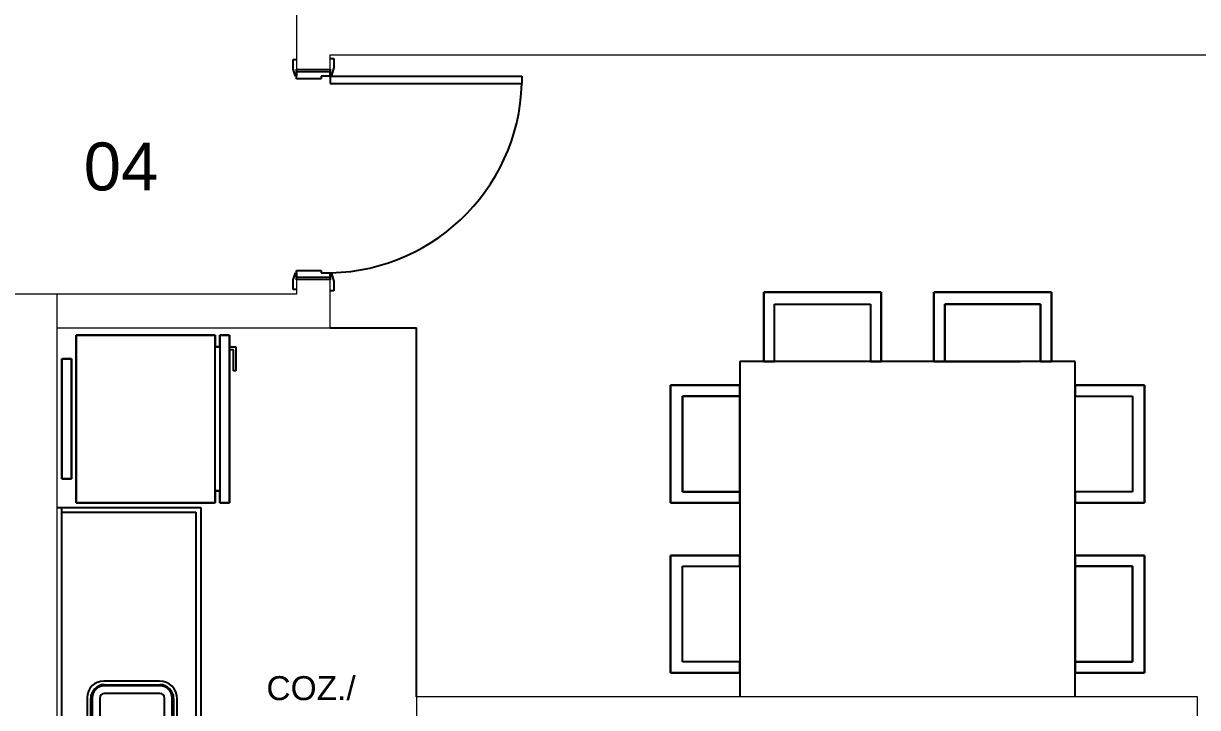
# Model space of a CAD drawing. Header units: centimetres. Extents: x -10.6 to 24.4, y 0 to 16.9.
# Drawn here: x 13.92 to 18.82, y 5.575 to 8.431 of the extents above; entities that cross this region are included whole.
import ezdxf

# ---------------------------------------------------------------- set-up
doc = ezdxf.new("R2010")
doc.units = ezdxf.units.CM
doc.styles.add('Arial_1', font='arial.ttf', dxfattribs={"height": 10})
doc.styles.add('Arial_2', font='arial.ttf', dxfattribs={"height": 20})

msp = doc.modelspace()

# ---------------------------------------------------------------- linework, layer by layer
at = {"lineweight": 20}
for p, q in [((15.06, 8.5), (15.06, 8.24)), ((15.2, 8.3), (21.94, 8.3)), ((15.2, 8.24), (15.2, 8.3)), ((15.06, 8.24), (15.2, 8.24)), ((15.2, 7.36), (15.06, 7.36)), ((15.06, 7.36), (15.06, 7.3)), ((15.2, 7.16), (15.2, 7.36)), ((15.06, 7.3), (13.41, 7.3)), ((14.06, 7.3), (13.86, 7.3)), ((14.06, 5.17), (14.06, 7.3)), ((14.06, 2.71), (14.06, 7.16)), ((14.06, 7.16), (15.2, 7.16)), ((15.56, 5.62), (15.56, 2.01)), ((18.82, 5.62), (15.56, 5.62)), ((18.82, 4.69), (18.82, 5.62))]:
    msp.add_line(p, q, dxfattribs=at)
for p, q in [((15.2, 8.285), (15.215, 8.285)), ((15.215, 8.285), (15.215, 8.245)), ((15.045, 8.28), (15.06, 8.28)), ((15.045, 8.24), (15.045, 8.28)), ((15.055, 8.21), (15.045, 8.24)), ((15.06, 8.24), (15.06, 8.21)), ((15.06, 8.23), (15.06, 8.24)), ((15.2, 8.215), (15.2, 8.24)), ((15.2, 8.24), (15.2, 8.23)), ((15.215, 8.245), (15.205, 8.215)), ((15.06, 8.21), (15.055, 8.21)), ((15.06, 8.23), (15.2, 8.23)), ((15.06, 8.2), (15.06, 8.23)), ((15.2, 8.23), (15.06, 8.23)), ((15.162, 8.2), (15.06, 8.2)), ((15.162, 8.21), (15.162, 8.2)), ((15.2, 8.21), (15.162, 8.21)), ((15.2, 8.23), (15.2, 8.21)), ((15.205, 8.215), (15.2, 8.215)), ((15.2, 8.21), (15.2, 8.18)), ((15.2, 8.21), (16, 8.21)), ((16, 8.21), (16, 8.18)), ((15.2, 8.18), (16, 8.18)), ((15.06, 7.4), (15.162, 7.4)), ((15.06, 7.37), (15.06, 7.4)), ((15.162, 7.4), (15.162, 7.39)), ((15.045, 7.36), (15.055, 7.39)), ((15.045, 7.32), (15.045, 7.36)), ((15.055, 7.39), (15.06, 7.39)), ((15.06, 7.39), (15.06, 7.36)), ((15.2, 7.37), (15.06, 7.37)), ((15.06, 7.37), (15.2, 7.37)), ((15.06, 7.36), (15.06, 7.37)), ((15.162, 7.39), (15.2, 7.39)), ((15.2, 7.39), (15.2, 7.37)), ((15.2, 7.36), (15.2, 7.385)), ((15.2, 7.385), (15.205, 7.385)), ((15.2, 7.37), (15.2, 7.36)), ((15.205, 7.385), (15.215, 7.355)), ((15.215, 7.355), (15.215, 7.315)), ((15.06, 7.32), (15.045, 7.32)), ((15.215, 7.315), (15.2, 7.315)), ((17.01, 7.3092), (17.5, 7.3092)), ((17.01, 7.02), (17.01, 7.3092)), ((17.01, 7.02), (17.01, 7.3092)), ((17.01, 7.3092), (17.5, 7.3092)), ((17.5, 7.3092), (17.01, 7.3092)), ((17.01, 7.3092), (17.01, 7.02)), ((17.02, 7.3092), (17.5, 7.3092)), ((17.5, 7.3092), (17.5, 7.02)), ((17.5, 7.3092), (17.5, 7.02)), ((17.5, 7.02), (17.5, 7.3092)), ((17.72, 7.02), (17.72, 7.3092)), ((17.72, 7.3092), (18.21, 7.3092)), ((17.72, 7.3092), (17.72, 7.02)), ((18.21, 7.3092), (17.72, 7.3092)), ((18.2, 7.3092), (17.72, 7.3092)), ((18.21, 7.3092), (17.72, 7.3092)), ((17.72, 7.3092), (17.72, 7.02)), ((18.21, 7.3092), (18.21, 7.02)), ((18.21, 7.02), (18.21, 7.3092)), ((18.21, 7.02), (18.21, 7.3092)), ((17.055, 7.2592), (17.455, 7.2592)), ((17.055, 7.02), (17.055, 7.2592)), ((17.055, 7.02), (17.055, 7.2592)), ((17.055, 7.2592), (17.455, 7.2592)), ((17.455, 7.2592), (17.455, 7.02)), ((17.455, 7.2592), (17.455, 7.02)), ((17.765, 7.2592), (17.765, 7.02)), ((18.165, 7.2592), (17.765, 7.2592)), ((17.765, 7.02), (17.765, 7.2592)), ((17.765, 7.2592), (18.165, 7.2592)), ((18.165, 7.02), (18.165, 7.2592)), ((18.165, 7.2592), (18.165, 7.02)), ((15.2, 7.16), (15.56, 7.16)), ((15.56, 5.62), (15.56, 7.16)), ((14.14, 6.43), (14.14, 7.13)), ((14.14, 7.13), (14.72, 7.13)), ((14.14, 7.13), (14.14, 6.43)), ((14.72, 7.13), (14.14, 7.13)), ((14.14, 7.13), (14.14, 6.43)), ((14.72, 7.13), (14.14, 7.13)), ((14.72, 7.13), (14.72, 7.08)), ((14.72, 6.43), (14.72, 7.13)), ((14.72, 7.08), (14.72, 7.13)), ((14.74, 7.13), (14.78, 7.13)), ((14.74, 7.08), (14.74, 7.13)), ((14.74, 7.13), (14.74, 6.43)), ((14.78, 7.13), (14.74, 7.13)), ((14.78, 7.13), (14.74, 7.13)), ((14.74, 7.13), (14.74, 7.08)), ((14.78, 7.13), (14.78, 7.08)), ((14.78, 6.43), (14.78, 7.13)), ((14.78, 6.43), (14.78, 7.13)), ((14.72, 7.08), (14.74, 7.08)), ((14.72, 7.08), (14.74, 7.08)), ((14.74, 7.08), (14.72, 7.08)), ((14.78, 7.08), (14.8059, 7.08)), ((14.78, 7.08), (14.8059, 7.08)), ((14.78, 7.0678), (14.78, 6.43)), ((14.7968, 7.0678), (14.78, 7.0678)), ((14.7968, 7.0678), (14.78, 7.0678)), ((14.7968, 6.98), (14.7968, 7.0678)), ((14.7968, 6.98), (14.7968, 7.0678)), ((14.8059, 7.08), (14.8059, 6.98)), ((14.8059, 7.08), (14.8059, 6.98)), ((14.08, 7.03), (14.12, 7.03)), ((14.08, 6.53), (14.08, 7.03)), ((14.08, 7.03), (14.08, 6.53)), ((14.12, 7.03), (14.08, 7.03)), ((14.12, 7.03), (14.08, 7.03)), ((14.08, 7.03), (14.08, 6.53)), ((14.12, 7.03), (14.12, 6.53)), ((14.12, 6.53), (14.12, 7.03)), ((14.12, 6.53), (14.12, 7.03)), ((17.01, 7.02), (16.91, 7.02)), ((16.91, 7.02), (16.91, 6.92)), ((17.5, 7.02), (17.01, 7.02)), ((17.5, 7.02), (17.01, 7.02)), ((17.01, 7.02), (17.055, 7.02)), ((17.455, 7.02), (17.5, 7.02)), ((17.72, 7.02), (17.5, 7.02)), ((18.21, 7.02), (17.72, 7.02)), ((17.72, 7.02), (18.0808, 7.02)), ((17.72, 7.02), (17.765, 7.02)), ((18.165, 7.02), (18.21, 7.02)), ((18.31, 7.02), (18.21, 7.02)), ((18.31, 6.92), (18.31, 7.02)), ((14.8059, 6.98), (14.7968, 6.98)), ((14.8059, 6.98), (14.7968, 6.98)), ((16.6208, 6.92), (16.91, 6.92)), ((16.6208, 6.43), (16.6208, 6.92)), ((16.91, 6.92), (16.6208, 6.92)), ((16.6208, 6.92), (16.6208, 6.43)), ((16.91, 6.92), (16.6208, 6.92)), ((16.6208, 6.92), (16.6208, 6.43)), ((16.6208, 6.91), (16.6208, 6.43)), ((16.91, 6.92), (16.91, 6.43)), ((16.91, 6.43), (16.91, 6.92)), ((16.91, 6.875), (16.91, 6.92)), ((18.31, 6.92), (18.5992, 6.92)), ((18.31, 6.43), (18.31, 6.92)), ((18.31, 6.92), (18.5992, 6.92)), ((18.31, 6.43), (18.31, 6.92)), ((18.5992, 6.92), (18.31, 6.92)), ((18.31, 6.92), (18.31, 6.875)), ((18.5992, 6.92), (18.5992, 6.43)), ((18.5992, 6.92), (18.5992, 6.43)), ((18.5992, 6.43), (18.5992, 6.92)), ((18.5992, 6.91), (18.5992, 6.43)), ((16.6708, 6.875), (16.6708, 6.475)), ((16.91, 6.875), (16.6708, 6.875)), ((16.6708, 6.475), (16.6708, 6.875)), ((16.6708, 6.875), (16.91, 6.875)), ((18.31, 6.875), (18.5492, 6.875)), ((18.31, 6.875), (18.5492, 6.875)), ((18.5492, 6.875), (18.5492, 6.475)), ((18.5492, 6.875), (18.5492, 6.475)), ((14.12, 6.53), (14.08, 6.53)), ((14.08, 6.53), (14.12, 6.53)), ((14.08, 6.53), (14.12, 6.53)), ((14.72, 6.48), (14.72, 6.43)), ((14.74, 6.48), (14.72, 6.48)), ((14.72, 6.48), (14.74, 6.48)), ((14.72, 6.43), (14.72, 6.48)), ((14.72, 6.48), (14.74, 6.48)), ((14.74, 6.43), (14.74, 6.48)), ((14.74, 6.48), (14.74, 6.43)), ((16.6708, 6.475), (16.91, 6.475)), ((16.91, 6.475), (16.6708, 6.475)), ((16.91, 6.43), (16.91, 6.475)), ((18.5492, 6.475), (18.31, 6.475)), ((18.5492, 6.475), (18.31, 6.475)), ((18.31, 6.475), (18.31, 6.43)), ((14.72, 6.43), (14.14, 6.43)), ((14.14, 6.43), (14.72, 6.43)), ((14.14, 6.43), (14.72, 6.43)), ((14.78, 6.43), (14.74, 6.43)), ((14.74, 6.43), (14.78, 6.43)), ((14.74, 6.43), (14.78, 6.43)), ((16.91, 6.43), (16.6208, 6.43)), ((16.6208, 6.43), (16.91, 6.43)), ((16.6208, 6.43), (16.91, 6.43)), ((16.91, 6.43), (16.91, 6.21)), ((18.5992, 6.43), (18.31, 6.43)), ((18.5992, 6.43), (18.31, 6.43)), ((18.31, 6.21), (18.31, 6.43)), ((18.31, 6.43), (18.5992, 6.43)), ((14.06, 6.41), (14.08, 6.41)), ((14.08, 4.36), (14.08, 6.41)), ((14.08, 6.41), (14.66, 6.41)), ((14.08, 6.39), (14.64, 6.39)), ((14.64, 6.39), (14.64, 4.38)), ((14.66, 6.41), (14.66, 4.36)), ((16.6208, 5.72), (16.6208, 6.21)), ((16.6208, 6.21), (16.91, 6.21)), ((16.6208, 6.21), (16.91, 6.21)), ((16.6208, 5.72), (16.6208, 6.21)), ((16.6208, 5.73), (16.6208, 6.21)), ((16.91, 6.21), (16.6208, 6.21)), ((16.6208, 6.21), (16.6208, 5.72)), ((16.91, 6.21), (16.91, 5.72)), ((16.91, 6.21), (16.91, 5.72)), ((16.91, 6.165), (16.91, 6.21)), ((18.31, 6.21), (18.5992, 6.21)), ((18.31, 5.72), (18.31, 6.21)), ((18.31, 6.21), (18.31, 5.72)), ((18.5992, 6.21), (18.31, 6.21)), ((18.31, 6.21), (18.31, 6.165)), ((18.5992, 6.21), (18.31, 6.21)), ((18.5992, 6.21), (18.5992, 5.72)), ((18.5992, 5.72), (18.5992, 6.21)), ((18.5992, 5.73), (18.5992, 6.21)), ((18.5992, 5.72), (18.5992, 6.21)), ((16.6708, 6.165), (16.91, 6.165)), ((16.6708, 5.765), (16.6708, 6.165)), ((16.6708, 5.765), (16.6708, 6.165)), ((16.6708, 6.165), (16.91, 6.165)), ((18.5492, 6.165), (18.31, 6.165)), ((18.31, 6.165), (18.5492, 6.165)), ((18.5492, 5.765), (18.5492, 6.165)), ((18.5492, 6.165), (18.5492, 5.765)), ((16.91, 5.765), (16.6708, 5.765)), ((16.91, 5.765), (16.6708, 5.765)), ((16.91, 5.72), (16.91, 5.765)), ((18.31, 5.765), (18.5492, 5.765)), ((18.5492, 5.765), (18.31, 5.765)), ((18.31, 5.765), (18.31, 5.72)), ((14.4874, 5.685), (14.2549, 5.685)), ((16.91, 5.72), (16.6208, 5.72)), ((16.91, 5.72), (16.6208, 5.72)), ((16.6208, 5.72), (16.91, 5.72)), ((16.91, 5.72), (16.91, 5.62)), ((18.5992, 5.72), (18.31, 5.72)), ((18.31, 5.72), (18.5992, 5.72)), ((18.31, 5.62), (18.31, 5.72)), ((18.31, 5.72), (18.5992, 5.72)), ((14.2576, 5.67), (14.4897, 5.67)), ((14.4897, 5.6652), (14.2576, 5.6652)), ((14.1855, 5.6156), (14.1855, 5.3944)), ((14.2005, 5.3945), (14.2005, 5.6129)), ((14.2066, 5.6142), (14.2066, 5.3944)), ((14.2386, 5.6142), (14.2386, 5.3943)), ((14.4897, 5.6333), (14.2576, 5.6333)), ((14.5087, 5.1572), (14.5087, 5.6142)), ((14.5407, 5.1572), (14.5407, 5.6142)), ((14.5468, 5.6129), (14.5468, 5.1572)), ((14.5618, 5.1564), (14.5618, 5.6106))]:
    msp.add_line(p, q)
for centre, radius, start, end in [((15.1854, 8.2046), 0.815, 268.3533, 358.2691), ((14.2549, 5.6156), 0.0695, 90, 180), ((14.4874, 5.6106), 0.0745, 0, 90), ((14.2576, 5.6129), 0.0571, 90, 180), ((14.2576, 5.6142), 0.051, 90, 180), ((14.4897, 5.6129), 0.0571, 0, 90), ((14.4897, 5.6142), 0.051, 0, 90), ((14.2576, 5.6142), 0.019, 90, 180), ((14.2576, 5.6142), 0.019, 130.2324, 139.7676), ((14.4897, 5.6142), 0.019, 0, 90), ((14.4897, 5.6142), 0.019, 40.2324, 49.7676)]:
    msp.add_arc(centre, radius, start, end)

# ---------------------------------------------------------------- texts
at = {"attachment_point": 1}
for s, insert, char_height, width, style in [('04', (14.1715, 7.9337), 0.2, 0.376793, 'Arial_2'), ('COZ./', (14.9341, 5.7057), 0.1, 0.456962, 'Arial_1')]:
    msp.add_mtext(s, dxfattribs=dict(at, insert=insert, char_height=char_height, width=width, style=style))

doc.saveas('drawing.dxf')
